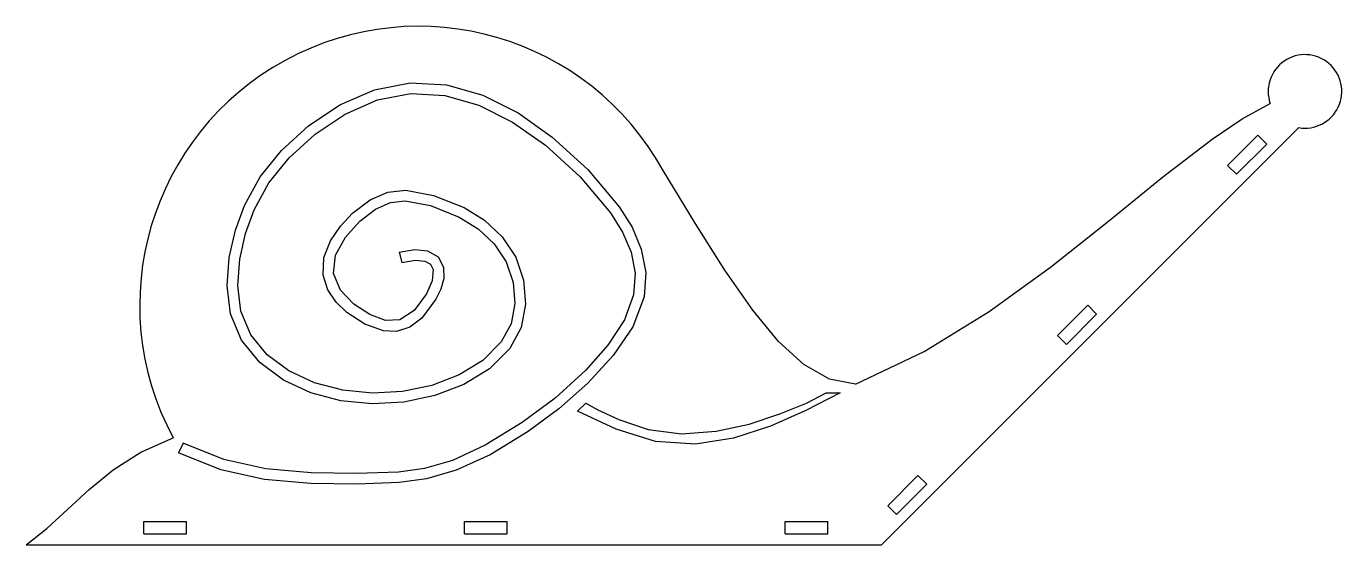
# Model space of a CAD drawing. Extents: x -3.3 to 9, y -1.5 to 3.3.
import ezdxf

# ---------------------------------------------------------------- set-up
doc = ezdxf.new("R2010")
doc.units = 0
doc.header["$MEASUREMENT"] = 0
doc.layers.add('VISIBLE', color=7, linetype='CONTINUOUS')

msp = doc.modelspace()

# ---------------------------------------------------------------- linework, layer by layer
at = {"layer": 'VISIBLE'}
for p, q in [((4.733, -1.502, 0.117), (8.637, 2.402, 0.117)), ((8.255, 2.33, 0.117), (7.972, 2.047, 0.117)), ((8.055, 1.964, 0.117), (8.338, 2.247, 0.117)), ((8.338, 2.247, 0.117), (8.255, 2.33, 0.117)), ((7.972, 2.047, 0.117), (8.055, 1.964, 0.117)), ((0.222, 1.237, 0.117), (0.245, 1.14, 0.117)), ((6.665, 0.738, 0.117), (6.382, 0.455, 0.117)), ((6.465, 0.372, 0.117), (6.747, 0.655, 0.117)), ((6.747, 0.655, 0.117), (6.665, 0.738, 0.117)), ((6.382, 0.455, 0.117), (6.465, 0.372, 0.117)), ((4.215, -0.08, 0.117), (4.346, -0.08, 0.117)), ((1.968, -0.178, 0.117), (1.889, -0.252, 0.117)), ((-1.799, -0.552, 0.117), (-1.844, -0.641, 0.117)), ((5.074, -0.854, 0.117), (4.792, -1.137, 0.117)), ((5.157, -0.936, 0.117), (5.074, -0.854, 0.117)), ((4.874, -1.219, 0.117), (5.157, -0.936, 0.117)), ((4.792, -1.137, 0.117), (4.874, -1.219, 0.117)), ((-2.167, -1.402, 0.117), (-2.167, -1.285, 0.117)), ((-2.167, -1.285, 0.117), (-1.767, -1.285, 0.117)), ((-1.767, -1.402, 0.117), (-1.767, -1.285, 0.117)), ((0.833, -1.402, 0.117), (0.833, -1.285, 0.117)), ((0.833, -1.285, 0.117), (1.233, -1.285, 0.117)), ((1.233, -1.402, 0.117), (1.233, -1.285, 0.117)), ((3.833, -1.402, 0.117), (3.833, -1.285, 0.117)), ((3.833, -1.285, 0.117), (4.233, -1.285, 0.117)), ((4.233, -1.402, 0.117), (4.233, -1.285, 0.117)), ((-2.167, -1.402, 0.117), (-1.767, -1.402, 0.117)), ((0.833, -1.402, 0.117), (1.233, -1.402, 0.117)), ((3.833, -1.402, 0.117), (4.233, -1.402, 0.117)), ((-3.267, -1.502, 0.117), (4.733, -1.502, 0.117))]:
    msp.add_line(p, q, dxfattribs=at)
for points in [[(0.222, 1.237, 0.117), (0.367, 1.26, 0.117), (0.487, 1.248, 0.117), (0.586, 1.191, 0.117), (0.637, 1.096, 0.117), (0.638, 0.988, 0.117), (0.61, 0.89, 0.117), (0.565, 0.797, 0.117), (0.433, 0.619, 0.117), (0.321, 0.533, 0.117), (0.197, 0.493, 0.117), (0.074, 0.499, 0.117), (-0.099, 0.562, 0.117), (-0.267, 0.671, 0.117), (-0.367, 0.768, 0.117), (-0.446, 0.884, 0.117), (-0.491, 1.021, 0.117), (-0.483, 1.187, 0.117), (-0.422, 1.341, 0.117), (-0.329, 1.479, 0.117), (-0.215, 1.6, 0.117), (-0.051, 1.725, 0.117), (0.115, 1.797, 0.117), (0.283, 1.815, 0.117), (0.542, 1.767, 0.117), (0.83, 1.652, 0.117), (1.019, 1.534, 0.117), (1.186, 1.379, 0.117), (1.312, 1.188, 0.117), (1.386, 0.974, 0.117), (1.404, 0.75, 0.117), (1.362, 0.532, 0.117), (1.257, 0.335, 0.117), (1.066, 0.143, 0.117), (0.826, -0.004, 0.117), (0.554, -0.107, 0.117), (0.265, -0.167, 0.117), (-0.031, -0.184, 0.117), (-0.324, -0.156, 0.117), (-0.604, -0.082, 0.117), (-0.862, 0.038, 0.117), (-1.083, 0.203, 0.117), (-1.254, 0.411, 0.117), (-1.356, 0.658, 0.117), (-1.389, 0.922, 0.117), (-1.368, 1.187, 0.117), (-1.311, 1.44, 0.117), (-1.226, 1.672, 0.117), (-1.08, 1.939, 0.117), (-0.881, 2.187, 0.117), (-0.628, 2.418, 0.117), (-0.334, 2.615, 0.117), (-0.011, 2.755, 0.117), (0.325, 2.819, 0.117), (0.665, 2.801, 0.117), (1.004, 2.705, 0.117), (1.335, 2.538, 0.117), (1.653, 2.313, 0.117), (1.986, 2.009, 0.117), (2.281, 1.661, 0.117), (2.4, 1.47, 0.117), (2.487, 1.265, 0.117), (2.528, 1.046, 0.117), (2.512, 0.816, 0.117), (2.407, 0.537, 0.117), (2.225, 0.267, 0.117), (1.988, 0.009, 0.117), (1.716, -0.23, 0.117), (1.428, -0.443, 0.117), (1.073, -0.66, 0.117), (0.755, -0.806, 0.117), (0.478, -0.887, 0.117), (0.222, -0.921, 0.117), (-0.172, -0.935, 0.117), (-0.605, -0.93, 0.117), (-1.04, -0.892, 0.117), (-1.448, -0.802, 0.117), (-1.844, -0.641, 0.117)], [(0.245, 1.14, 0.117), (0.372, 1.16, 0.117), (0.46, 1.152, 0.117), (0.514, 1.122, 0.117), (0.539, 1.073, 0.117), (0.531, 0.966, 0.117), (0.478, 0.846, 0.117), (0.362, 0.689, 0.117), (0.229, 0.602, 0.117), (0.094, 0.597, 0.117), (-0.053, 0.651, 0.117), (-0.203, 0.749, 0.117), (-0.327, 0.88, 0.117), (-0.393, 1.036, 0.117), (-0.373, 1.207, 0.117), (-0.282, 1.376, 0.117), (-0.147, 1.527, 0.117), (0.001, 1.639, 0.117), (0.141, 1.7, 0.117), (0.279, 1.715, 0.117), (0.514, 1.671, 0.117), (0.784, 1.563, 0.117), (0.959, 1.454, 0.117), (1.11, 1.314, 0.117), (1.222, 1.144, 0.117), (1.288, 0.953, 0.117), (1.304, 0.755, 0.117), (1.268, 0.565, 0.117), (1.177, 0.395, 0.117), (1.005, 0.222, 0.117), (0.782, 0.086, 0.117), (0.526, -0.011, 0.117), (0.252, -0.068, 0.117), (-0.029, -0.084, 0.117), (-0.306, -0.057, 0.117), (-0.571, 0.012, 0.117), (-0.811, 0.124, 0.117), (-1.015, 0.275, 0.117), (-1.168, 0.463, 0.117), (-1.259, 0.682, 0.117), (-1.289, 0.923, 0.117), (-1.269, 1.171, 0.117), (-1.215, 1.411, 0.117), (-1.135, 1.631, 0.117), (-0.997, 1.883, 0.117), (-0.808, 2.118, 0.117), (-0.566, 2.339, 0.117), (-0.285, 2.528, 0.117), (0.019, 2.66, 0.117), (0.331, 2.719, 0.117), (0.648, 2.702, 0.117), (0.967, 2.612, 0.117), (1.283, 2.452, 0.117), (1.59, 2.236, 0.117), (1.914, 1.939, 0.117), (2.2, 1.603, 0.117), (2.312, 1.423, 0.117), (2.391, 1.235, 0.117), (2.428, 1.039, 0.117), (2.414, 0.837, 0.117), (2.328, 0.602, 0.117), (2.174, 0.364, 0.117), (1.968, 0.13, 0.117), (1.681, -0.13, 0.117), (1.372, -0.36, 0.117), (1.026, -0.572, 0.117), (0.72, -0.713, 0.117), (0.458, -0.789, 0.117), (0.214, -0.822, 0.117), (-0.174, -0.835, 0.117), (-0.601, -0.83, 0.117), (-1.026, -0.793, 0.117), (-1.419, -0.706, 0.117), (-1.799, -0.552, 0.117)], [(4.492, 0, 0.117), (5.134, 0.305, 0.117), (5.742, 0.68, 0.117), (6.314, 1.095, 0.117), (6.858, 1.526, 0.117), (7.363, 1.936, 0.117), (7.828, 2.294, 0.117), (8.108, 2.483, 0.117), (8.371, 2.628, 0.117)], [(4.492, 0, 0.117), (4.246, 0.047, 0.117), (4.008, 0.184, 0.117), (3.77, 0.401, 0.117), (3.529, 0.692, 0.117), (3.268, 1.068, 0.117), (2.99, 1.506, 0.117), (2.692, 1.999, 0.117)], [(4.346, -0.08, 0.117), (4.026, -0.246, 0.117), (3.696, -0.392, 0.117), (3.349, -0.504, 0.117), (2.993, -0.56, 0.117), (2.619, -0.536, 0.117), (2.252, -0.421, 0.117), (1.889, -0.252, 0.117)], [(1.968, -0.178, 0.117), (2.081, -0.24, 0.117), (2.277, -0.331, 0.117), (2.552, -0.423, 0.117), (2.864, -0.465, 0.117), (3.186, -0.441, 0.117), (3.496, -0.373, 0.117), (3.784, -0.279, 0.117), (4.031, -0.177, 0.117), (4.215, -0.08, 0.117)], [(-3.267, -1.502, 0.117), (-3.074, -1.351, 0.117), (-2.882, -1.174, 0.117), (-2.68, -0.987, 0.117), (-2.455, -0.802, 0.117), (-2.197, -0.636, 0.117), (-1.893, -0.501, 0.117)]]:
    msp.add_polyline3d(points, dxfattribs=at)
for centre, radius, start, end in [((0.405, 0.738, 0.117), 2.611, 28.8672, 208.3354), ((8.696, 2.74, 0.117), 0.344, 260.1351, 199.0125)]:
    msp.add_arc(centre, radius, start, end, dxfattribs=at)

doc.saveas('drawing.dxf')
